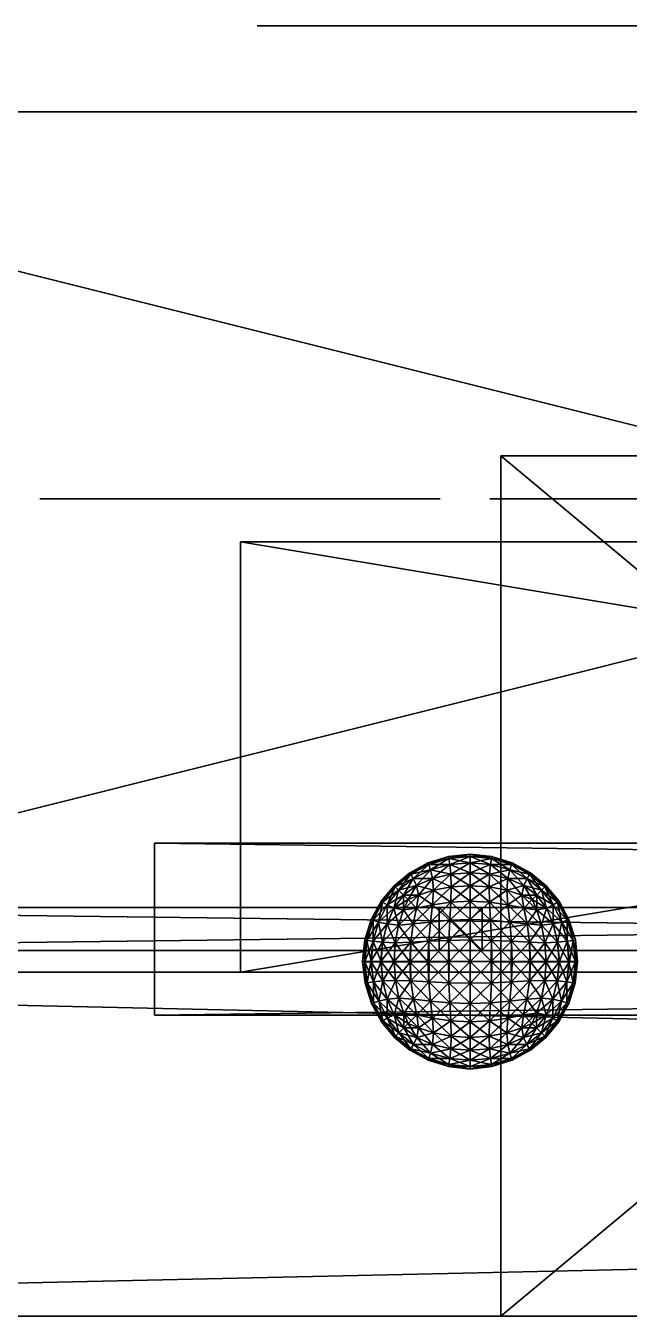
# Model space of a CAD drawing. Extents: x -1043 to 900, y -243 to 110.
# Drawn here: x -725 to -654.8, y -40 to 110 of the extents above; entities that cross this region are included whole.
import ezdxf

# ---------------------------------------------------------------- set-up
doc = ezdxf.new("R2010")
doc.units = 0
for name, color, linetype in [('Arduino', 254, 'CONTINUOUS'), ('Base', 254, 'CONTINUOUS'), ('Cable_Motor_Button3', 254, 'CONTINUOUS'), ('Cable_Motor_Fuente', 254, 'CONTINUOUS'), ('Carrito_2', 254, 'CONTINUOUS'), ('FuentePoder', 254, 'CONTINUOUS'), ('PanelCinta', 254, 'CONTINUOUS'), ('QH', 1, 'CONTINUOUS'), ('Text__TMP_', 7, 'CONTINUOUS'), ('Text__TMP__4', 7, 'CONTINUOUS')]:
    doc.layers.add(name, color=color, linetype=linetype)

msp = doc.modelspace()

# ---------------------------------------------------------------- meshes
at = {"layer": 'Arduino', "color": 254}
mesh = msp.add_polyface(dxfattribs=at)
corners = [(-700, 0, -150), (-400, 0, -150), (-700, 50, -150), (-400, 50, -150), (-700, 50, -350), (-400, 50, -350), (-700, 0, -350), (-400, 0, -350)]
mesh.append_faces([[corners[k] for k in face] for face in [(2, 3, 0), (3, 1, 0), (4, 5, 2), (5, 3, 2), (6, 7, 4), (7, 5, 4), (0, 1, 6), (1, 7, 6), (3, 5, 1), (5, 7, 1), (4, 2, 6), (2, 0, 6)]], dxfattribs={"color": 254})
at = {"layer": 'Base', "color": 254}
mesh = msp.add_polyface(dxfattribs=at)
corners = [(-900, -40.000001, 600), (900, -40.000001, 600), (-900, 0, 600), (900, 0, 600), (-900, 0, -600), (900, 0, -600), (-900, -40.000001, -600), (900, -40.000001, -600)]
mesh.append_faces([[corners[k] for k in face] for face in [(2, 3, 0), (3, 1, 0), (4, 5, 2), (5, 3, 2), (6, 7, 4), (7, 5, 4), (0, 1, 6), (1, 7, 6), (3, 5, 1), (5, 7, 1), (4, 2, 6), (2, 0, 6)]], dxfattribs={"color": 254})
at = {"layer": 'Cable_Motor_Button3', "color": 254}
mesh = msp.add_polyface(dxfattribs=at)
corners = [(-676.899996, 2.5, -187.599993), (-671.899996, 2.5, -187.599993), (-676.899996, 7.5, -187.599993), (-671.899996, 7.5, -187.599993), (-676.899996, 7.5, -487.599993), (-671.899996, 7.5, -487.599993), (-676.899996, 2.5, -487.599993), (-671.899996, 2.5, -487.599993)]
mesh.append_faces([[corners[k] for k in face] for face in [(2, 3, 0), (3, 1, 0), (4, 5, 2), (5, 3, 2), (6, 7, 4), (7, 5, 4), (0, 1, 6), (1, 7, 6), (3, 5, 1), (5, 7, 1), (4, 2, 6), (2, 0, 6)]], dxfattribs={"color": 254})
at = {"layer": 'Cable_Motor_Fuente', "color": 254}
mesh = msp.add_polyface(dxfattribs=at)
corners = [(-800, 2.5, -152.499995), (-400, 2.5, -152.499995), (-800, 7.5, -152.499995), (-400, 7.5, -152.499995), (-800, 7.5, -157.499995), (-400, 7.5, -157.499995), (-800, 2.5, -157.499995), (-400, 2.5, -157.499995)]
mesh.append_faces([[corners[k] for k in face] for face in [(2, 3, 0), (3, 1, 0), (4, 5, 2), (5, 3, 2), (6, 7, 4), (7, 5, 4), (0, 1, 6), (1, 7, 6), (3, 5, 1), (5, 7, 1), (4, 2, 6), (2, 0, 6)]], dxfattribs={"color": 254})
at = {"layer": 'Carrito_2', "color": 254}
mesh = msp.add_polyface(dxfattribs=at)
corners = [(-669.700015, -40, 80.000001), (-549.70001, -40, 80.000001), (-669.700015, 60, 80.000001), (-549.70001, 60, 80.000001), (-669.700015, 60, 19.999999), (-549.70001, 60, 19.999999), (-669.700015, -40, 19.999999), (-549.70001, -40, 19.999999)]
mesh.append_faces([[corners[k] for k in face] for face in [(2, 3, 0), (3, 1, 0), (4, 5, 2), (5, 3, 2), (6, 7, 4), (7, 5, 4), (0, 1, 6), (1, 7, 6), (3, 5, 1), (5, 7, 1), (4, 2, 6), (2, 0, 6)]], dxfattribs={"color": 254})
at = {"layer": 'FuentePoder', "color": 254}
mesh = msp.add_polyface(dxfattribs=at)
corners = [(-800, 0, 700), (-400, 0, 700), (-800, 100, 700), (-400, 100, 700), (-800, 100, 500), (-400, 100, 500), (-800, 0, 500), (-400, 0, 500)]
mesh.append_faces([[corners[k] for k in face] for face in [(2, 3, 0), (3, 1, 0), (4, 5, 2), (5, 3, 2), (6, 7, 4), (7, 5, 4), (0, 1, 6), (1, 7, 6), (3, 5, 1), (5, 7, 1), (4, 2, 6), (2, 0, 6)]], dxfattribs={"color": 254})
at = {"layer": 'PanelCinta', "color": 254}
mesh = msp.add_polyface(dxfattribs=at)
corners = [(-709.999999, -5, 379.999995), (790.000001, -5, 379.999995), (-709.999999, 15, 379.999995), (790.000001, 15, 379.999995), (-709.999999, 15, 79.999995), (790.000001, 15, 79.999995), (-709.999999, -5, 79.999995), (790.000001, -5, 79.999995)]
mesh.append_faces([[corners[k] for k in face] for face in [(2, 3, 0), (3, 1, 0), (4, 5, 2), (5, 3, 2), (6, 7, 4), (7, 5, 4), (0, 1, 6), (1, 7, 6), (3, 5, 1), (5, 7, 1), (4, 2, 6), (2, 0, 6)]], dxfattribs={"color": 254})
at = {"layer": 'QH', "color": 1}
mesh = msp.add_polyface(dxfattribs=at)
corners = [(-673.286961, 13.447193, -486.768166), (-673.286963, 13.725758, -484.239769), (-675.764151, 13.205738, -486.716957), (-675.657492, 12.496021, -489.055656), (-677.901129, 11.870289, -488.853935), (-678.10285, 12.496021, -486.610298), (-675.815374, 13.447193, -484.23977), (-673.28696, 12.703297, -489.14666), (-677.673376, 10.866687, -490.855858), (-675.549948, 11.377735, -491.151634), (-679.903051, 10.866687, -488.626182), (-679.517858, 10.072254, -490.470665), (-677.554785, 9.515003, -492.551597), (-679.309607, 8.952992, -491.988548), (-675.495825, 9.906422, -492.942955), (-673.286959, 11.547291, -491.268516), (-673.286959, 10.04546, -493.082054), (-678.193853, 12.703297, -484.239771), (-675.764151, 13.205738, -481.762581), (-678.10285, 12.496021, -481.86924), (-677.901129, 11.870289, -479.625603), (-680.198827, 11.377735, -481.976784), (-677.673376, 10.866687, -477.62368), (-677.554785, 9.515003, -475.927941), (-679.517858, 10.072254, -478.008873), (-679.903051, 10.866687, -479.853356), (-675.495825, 9.906422, -475.536583), (-675.549948, 11.377735, -477.327904), (-673.286964, 10.04546, -475.397484), (-675.657492, 12.496021, -479.423882), (-673.286964, 11.547291, -477.211022), (-673.286963, 12.703297, -479.332878), (-673.286963, 13.447193, -481.711372), (-673.286964, 8.231311, -473.89608), (-675.549948, 8.114552, -474.065575), (-677.673376, 7.819446, -474.577049), (-679.517858, 7.438343, -475.370995), (-677.673376, 7.819446, -493.902489), (-675.549932, 8.114552, -494.413963), (-673.286958, 8.231311, -494.583458)]
mesh.append_faces([[corners[k] for k in face] for face in [(0, 1, 2), (0, 2, 3), (3, 2, 4), (2, 5, 4), (2, 6, 5), (1, 6, 2), (7, 0, 3), (3, 4, 8), (7, 3, 9), (9, 3, 8), (4, 5, 10), (8, 4, 11), (9, 8, 12), (12, 8, 13), (14, 9, 12), (15, 9, 14), (15, 7, 9), (16, 15, 14), (6, 17, 5), (6, 18, 17), (18, 19, 17), (19, 20, 21), (22, 23, 24), (20, 22, 25), (26, 23, 22), (27, 26, 22), (27, 22, 20), (28, 26, 27), (29, 20, 19), (29, 27, 20), (18, 29, 19), (30, 28, 27), (30, 27, 29), (31, 29, 18), (31, 30, 29), (32, 31, 18), (32, 18, 6), (1, 32, 6), (33, 34, 28), (34, 26, 28), (34, 35, 26), (35, 23, 26), (35, 36, 23), (37, 12, 13), (37, 38, 12), (38, 14, 12), (38, 39, 14), (39, 16, 14)]], dxfattribs={"color": 1})
mesh = msp.add_polyface(dxfattribs=at)
corners = [(-673.286959, 11.547291, -491.268516), (-673.286959, 10.04546, -493.082054), (-671.023993, 11.377735, -491.151634), (-671.0781, 9.906422, -492.942955), (-673.28696, 12.703297, -489.14666), (-670.916433, 12.496021, -489.055656), (-668.900549, 10.866687, -490.855858), (-669.01914, 9.515003, -492.551597), (-673.286964, 10.04546, -475.397484), (-673.286964, 11.547291, -477.211022), (-671.0781, 9.906422, -475.536583), (-671.023977, 11.377735, -477.327904), (-673.286963, 12.703297, -479.332878), (-669.01914, 9.515003, -475.927941), (-668.900549, 10.866687, -477.62368), (-667.264318, 8.952992, -476.49099), (-670.916433, 12.496021, -479.423882), (-673.286963, 13.447193, -481.711372), (-670.809774, 13.205738, -481.762581), (-673.286963, 13.725758, -484.239769), (-668.672796, 11.870289, -479.625603), (-667.056067, 10.072254, -478.008873), (-668.471075, 12.496021, -481.86924), (-666.670874, 10.866687, -479.853356), (-670.758566, 13.447193, -484.239769), (-668.380072, 12.703297, -484.239769), (-667.056067, 10.072254, -490.470665), (-668.672796, 11.870289, -488.853935), (-666.670874, 10.866687, -488.626182), (-668.471075, 12.496021, -486.610298), (-666.375098, 11.377735, -486.502754), (-670.809774, 13.205738, -486.716957), (-673.286961, 13.447193, -486.768166), (-668.900549, 7.819446, -474.577049), (-671.023977, 8.114552, -474.065575), (-673.286964, 8.231311, -473.89608), (-673.286958, 8.231311, -494.583458), (-671.023993, 8.114552, -494.413963), (-668.900549, 7.819446, -493.902489), (-667.056067, 7.438343, -493.108543)]
mesh.append_faces([[corners[k] for k in face] for face in [(0, 1, 2), (1, 3, 2), (4, 0, 5), (0, 2, 5), (2, 3, 6), (3, 7, 6), (8, 9, 10), (9, 11, 10), (9, 12, 11), (10, 11, 13), (11, 14, 13), (13, 14, 15), (12, 16, 11), (12, 17, 16), (11, 16, 14), (17, 18, 16), (17, 19, 18), (16, 20, 14), (14, 20, 21), (16, 18, 20), (18, 22, 20), (20, 22, 23), (18, 24, 22), (19, 24, 18), (24, 25, 22), (6, 7, 26), (27, 6, 28), (2, 6, 27), (5, 2, 27), (29, 27, 30), (5, 27, 29), (31, 5, 29), (31, 29, 25), (4, 5, 31), (24, 31, 25), (32, 4, 31), (32, 31, 24), (19, 32, 24), (33, 13, 15), (33, 34, 13), (34, 10, 13), (34, 35, 10), (35, 8, 10), (36, 37, 1), (37, 3, 1), (37, 38, 3), (38, 7, 3), (38, 39, 7)]], dxfattribs={"color": 1})
mesh = msp.add_polyface(dxfattribs=at)
corners = [(-677.901129, 11.870289, -488.853935), (-679.903051, 10.866687, -488.626182), (-679.517858, 10.072254, -490.470665), (-677.673376, 10.866687, -490.855858), (-679.309607, 8.952992, -491.988548), (-680.507848, 8.423267, -491.460655), (-681.035741, 8.952992, -490.262413), (-681.598791, 9.515003, -488.507591), (-680.198827, 11.377735, -486.502754), (-678.10285, 12.496021, -486.610298), (-681.990148, 9.906422, -486.448631), (-678.193853, 12.703297, -484.239771), (-680.31571, 11.547291, -484.239771), (-682.129247, 10.04546, -484.239772), (-680.198827, 11.377735, -481.976784), (-681.990148, 9.906422, -482.030907), (-678.10285, 12.496021, -481.86924), (-679.903051, 10.866687, -479.853356), (-681.598791, 9.515003, -479.971947), (-677.901129, 11.870289, -479.625603), (-679.517858, 10.072254, -478.008873), (-681.035741, 8.952992, -478.217125), (-679.309607, 8.952992, -476.49099), (-680.507848, 8.423267, -477.018883), (-677.554785, 9.515003, -475.927941), (-677.673376, 10.866687, -477.62368), (-681.035741, 7.230091, -476.49099), (-682.155737, 7.438343, -478.008873), (-682.949682, 7.819446, -479.853356), (-683.461156, 8.114552, -481.976784), (-683.630651, 8.231311, -484.239772), (-683.461156, 8.114552, -486.502739), (-682.949682, 7.819446, -488.626182), (-682.155737, 7.438343, -490.470665), (-681.035741, 7.230091, -491.988548), (-679.517858, 7.438343, -475.370995), (-679.517858, 7.438343, -493.108543), (-677.673376, 7.819446, -493.902489)]
mesh.append_faces([[corners[k] for k in face] for face in [(0, 1, 2), (3, 2, 4), (4, 2, 5), (2, 6, 5), (2, 1, 6), (1, 7, 6), (1, 8, 7), (9, 8, 1), (8, 10, 7), (9, 11, 8), (8, 12, 10), (11, 12, 8), (12, 13, 10), (12, 14, 13), (14, 15, 13), (11, 16, 12), (16, 14, 12), (14, 17, 15), (17, 18, 15), (19, 17, 14), (17, 20, 18), (20, 21, 18), (20, 22, 21), (22, 23, 21), (24, 22, 20), (25, 20, 17), (26, 27, 23), (27, 21, 23), (27, 28, 21), (28, 18, 21), (28, 29, 18), (29, 15, 18), (29, 30, 15), (30, 13, 15), (30, 31, 13), (31, 10, 13), (31, 32, 10), (32, 7, 10), (32, 33, 7), (33, 6, 7), (33, 34, 6), (34, 5, 6), (35, 22, 24), (35, 26, 22), (26, 23, 22), (34, 36, 5), (36, 4, 5), (36, 37, 4)]], dxfattribs={"color": 1})
mesh = msp.add_polyface(dxfattribs=at)
corners = [(-668.900549, 10.866687, -477.62368), (-667.056067, 10.072254, -478.008873), (-667.264318, 8.952992, -476.49099), (-666.066077, 8.423267, -477.018883), (-665.538184, 8.952992, -478.217125), (-666.670874, 10.866687, -479.853356), (-668.672796, 11.870289, -479.625603), (-664.975134, 9.515003, -479.971947), (-666.375098, 11.377735, -481.976784), (-668.471075, 12.496021, -481.86924), (-664.583777, 9.906422, -482.030907), (-668.380072, 12.703297, -484.239769), (-666.258215, 11.547291, -484.239769), (-664.444678, 10.04546, -484.239769), (-667.264318, 8.952992, -491.988548), (-666.066077, 8.423267, -491.460655), (-665.538184, 8.952992, -490.262413), (-667.056067, 10.072254, -490.470665), (-669.01914, 9.515003, -492.551597), (-664.975134, 9.515003, -488.507591), (-666.670874, 10.866687, -488.626182), (-668.900549, 10.866687, -490.855858), (-664.583777, 9.906422, -486.448631), (-666.375098, 11.377735, -486.502754), (-668.672796, 11.870289, -488.853935), (-668.471075, 12.496021, -486.610298), (-665.538184, 7.230091, -476.49099), (-667.056067, 7.438343, -475.370995), (-668.900549, 7.819446, -474.577049), (-662.943274, 8.231311, -484.239769), (-663.112769, 8.114552, -481.976784), (-663.624243, 7.819446, -479.853356), (-664.418188, 7.438343, -478.008873), (-665.538184, 7.230091, -491.988548), (-664.418188, 7.438343, -490.470665), (-663.624243, 7.819446, -488.626182), (-663.112769, 8.114552, -486.502754), (-667.056067, 7.438343, -493.108543)]
mesh.append_faces([[corners[k] for k in face] for face in [(0, 1, 2), (2, 1, 3), (1, 4, 3), (1, 5, 4), (6, 5, 1), (5, 7, 4), (5, 8, 7), (9, 8, 5), (8, 10, 7), (9, 11, 8), (11, 12, 8), (8, 12, 10), (12, 13, 10), (14, 15, 16), (17, 14, 16), (18, 14, 17), (17, 16, 19), (20, 17, 19), (21, 17, 20), (20, 19, 22), (23, 20, 22), (24, 20, 23), (23, 22, 13), (12, 23, 13), (25, 23, 12), (11, 25, 12), (26, 27, 3), (27, 2, 3), (27, 28, 2), (29, 30, 13), (30, 10, 13), (30, 31, 10), (31, 7, 10), (31, 32, 7), (32, 4, 7), (32, 26, 4), (26, 3, 4), (33, 34, 15), (34, 16, 15), (34, 35, 16), (35, 19, 16), (35, 36, 19), (36, 22, 19), (36, 29, 22), (29, 13, 22), (37, 14, 18), (37, 33, 14), (33, 15, 14)]], dxfattribs={"color": 1})
mesh = msp.add_polyface(dxfattribs=at)
corners = [(-682.125769, 1.225758, -475.400963), (-683.680334, 1.225758, -477.295128), (-681.990148, 3.413425, -475.536583), (-683.461156, 3.467686, -477.327904), (-681.598791, 5.473072, -475.927941), (-684.835424, 1.225758, -479.45623), (-682.949682, 5.59206, -477.62368), (-681.035741, 7.230091, -476.49099), (-684.57578, 3.575321, -479.423882), (-685.546728, 1.225758, -481.80114), (-685.285863, 3.681705, -481.762581), (-685.786963, 1.225757, -484.239773), (-685.528418, 1.203666, -486.768166), (-685.528418, 3.733173, -484.239773), (-683.94956, 5.819324, -479.625603), (-683.630651, 1.203666, -491.268516), (-682.129247, 1.203666, -493.082054), (-683.461156, 3.467686, -491.151634), (-681.990148, 3.413425, -492.942955), (-684.783056, 1.203666, -489.14666), (-684.57578, 3.575321, -489.055656), (-685.285863, 3.681705, -486.716957), (-684.57578, 6.021808, -481.86924), (-682.155737, 7.438343, -478.008873), (-682.949682, 7.819446, -479.853356), (-683.461156, 8.114552, -481.976784), (-684.783056, 6.112232, -484.239773), (-683.630651, 8.231311, -484.239772), (-684.57578, 6.021808, -486.610298), (-683.461156, 8.114552, -486.502739), (-683.94956, 5.819324, -488.853935), (-682.949682, 7.819446, -488.626182), (-682.949682, 5.59206, -490.855858), (-681.598791, 5.473072, -492.551597), (-682.155737, 7.438343, -490.470665), (-681.035741, 7.230091, -491.988548)]
mesh.append_faces([[corners[k] for k in face] for face in [(0, 1, 2), (1, 3, 2), (2, 3, 4), (1, 5, 3), (3, 6, 4), (4, 6, 7), (5, 8, 3), (3, 8, 6), (5, 9, 8), (9, 10, 8), (9, 11, 10), (11, 12, 13), (11, 13, 10), (8, 10, 14), (8, 14, 6), (15, 16, 17), (16, 18, 17), (19, 15, 20), (15, 17, 20), (12, 19, 21), (12, 21, 13), (19, 20, 21), (10, 13, 22), (10, 22, 14), (6, 14, 23), (6, 23, 7), (14, 24, 23), (14, 22, 24), (22, 25, 24), (13, 26, 22), (22, 26, 25), (13, 21, 26), (26, 27, 25), (21, 28, 26), (26, 28, 27), (21, 20, 28), (28, 29, 27), (20, 30, 28), (28, 30, 29), (20, 17, 30), (30, 31, 29), (17, 32, 30), (30, 32, 31), (17, 18, 32), (18, 33, 32), (32, 34, 31), (32, 33, 34), (33, 35, 34)]], dxfattribs={"color": 1})
mesh = msp.add_polyface(dxfattribs=at)
corners = [(-673.286965, 1.225757, -471.739769), (-675.725592, 1.225758, -471.980003), (-673.286964, 3.733189, -471.998314), (-680.231603, 1.225758, -473.846398), (-682.125769, 1.225758, -475.400963), (-680.198827, 3.467686, -474.065575), (-681.990148, 3.413425, -475.536583), (-678.070501, 1.225758, -472.691307), (-678.10285, 3.575321, -472.950951), (-675.764151, 3.681705, -472.240868), (-673.286964, 6.112232, -472.743676), (-675.657492, 6.021808, -472.950951), (-673.286964, 8.231311, -473.89608), (-675.549948, 8.114552, -474.065575), (-677.901129, 5.819324, -473.577172), (-677.673376, 7.819446, -474.577049), (-679.903051, 5.592091, -474.577049), (-681.598791, 5.473072, -475.927941), (-679.517858, 7.438343, -475.370995), (-681.035741, 7.230091, -476.49099), (-682.129247, 1.203666, -493.082054), (-680.31571, 1.203667, -494.583458), (-681.990148, 3.413425, -492.942955), (-680.198827, 3.467686, -494.413963), (-681.598791, 5.473072, -492.551597), (-678.193853, 1.203667, -495.735862), (-679.903051, 5.592091, -493.902489), (-681.035741, 7.230091, -491.988548), (-678.10285, 3.575321, -495.528587), (-675.815359, 1.203667, -496.481224), (-675.764151, 3.681705, -496.23867), (-673.286957, 1.225758, -496.739769), (-673.286957, 3.733189, -496.481224), (-677.901129, 5.819324, -494.902366), (-675.657492, 6.021808, -495.528587), (-679.517858, 7.438343, -493.108543), (-677.673376, 7.819446, -493.902489), (-675.549932, 8.114552, -494.413963), (-673.286957, 6.112232, -495.735862), (-673.286958, 8.231311, -494.583458)]
mesh.append_faces([[corners[k] for k in face] for face in [(0, 1, 2), (3, 4, 5), (4, 6, 5), (7, 3, 8), (3, 5, 8), (1, 7, 9), (1, 9, 2), (7, 8, 9), (2, 9, 10), (9, 11, 10), (10, 11, 12), (9, 8, 11), (11, 13, 12), (8, 14, 11), (11, 14, 13), (8, 5, 14), (14, 15, 13), (5, 16, 14), (14, 16, 15), (5, 6, 16), (6, 17, 16), (16, 18, 15), (16, 17, 18), (17, 19, 18), (20, 21, 22), (21, 23, 22), (22, 23, 24), (21, 25, 23), (23, 26, 24), (24, 26, 27), (25, 28, 23), (23, 28, 26), (25, 29, 28), (29, 30, 28), (29, 31, 30), (31, 32, 30), (28, 30, 33), (28, 33, 26), (30, 32, 34), (30, 34, 33), (26, 33, 35), (26, 35, 27), (33, 36, 35), (33, 34, 36), (34, 37, 36), (32, 38, 34), (34, 38, 37), (38, 39, 37)]], dxfattribs={"color": 1})
mesh = msp.add_polyface(dxfattribs=at)
corners = [(-664.448156, 1.225758, -475.400963), (-666.342322, 1.225758, -473.846398), (-664.583777, 3.413425, -475.536583), (-666.375098, 3.467686, -474.065575), (-664.975134, 5.473072, -475.927941), (-668.503424, 1.225758, -472.691307), (-666.670874, 5.592091, -474.577049), (-665.538184, 7.230091, -476.49099), (-668.471075, 3.575321, -472.950951), (-670.848333, 1.225758, -471.980003), (-670.809774, 3.681705, -472.240868), (-673.286965, 1.225757, -471.739769), (-673.286964, 3.733189, -471.998314), (-668.672796, 5.819324, -473.577172), (-670.916433, 6.021808, -472.950951), (-667.056067, 7.438343, -475.370995), (-668.900549, 7.819446, -474.577049), (-671.023977, 8.114552, -474.065575), (-673.286964, 6.112232, -472.743676), (-673.286964, 8.231311, -473.89608), (-673.286957, 1.225758, -496.739769), (-670.758566, 1.203667, -496.481224), (-673.286957, 3.733189, -496.481224), (-666.258215, 1.203667, -494.583458), (-664.444678, 1.203667, -493.082054), (-666.375098, 3.467686, -494.413963), (-664.583777, 3.413425, -492.942955), (-668.380072, 1.203667, -495.735862), (-668.471075, 3.575321, -495.528587), (-670.809774, 3.681705, -496.23867), (-673.286957, 6.112232, -495.735862), (-670.916433, 6.021808, -495.528587), (-673.286958, 8.231311, -494.583458), (-671.023993, 8.114552, -494.413963), (-668.672796, 5.819324, -494.902366), (-668.900549, 7.819446, -493.902489), (-666.670874, 5.592091, -493.902489), (-664.975134, 5.473072, -492.551597), (-667.056067, 7.438343, -493.108543), (-665.538184, 7.230091, -491.988548)]
mesh.append_faces([[corners[k] for k in face] for face in [(0, 1, 2), (1, 3, 2), (2, 3, 4), (1, 5, 3), (3, 6, 4), (4, 6, 7), (5, 8, 3), (3, 8, 6), (5, 9, 8), (9, 10, 8), (9, 11, 10), (11, 12, 10), (8, 10, 13), (8, 13, 6), (10, 12, 14), (10, 14, 13), (6, 13, 15), (6, 15, 7), (13, 16, 15), (13, 14, 16), (14, 17, 16), (12, 18, 14), (14, 18, 17), (18, 19, 17), (20, 21, 22), (23, 24, 25), (24, 26, 25), (27, 23, 28), (23, 25, 28), (21, 27, 29), (21, 29, 22), (27, 28, 29), (22, 29, 30), (29, 31, 30), (30, 31, 32), (29, 28, 31), (31, 33, 32), (28, 34, 31), (31, 34, 33), (28, 25, 34), (34, 35, 33), (25, 36, 34), (34, 36, 35), (25, 26, 36), (26, 37, 36), (36, 38, 35), (36, 37, 38), (37, 39, 38)]], dxfattribs={"color": 1})
mesh = msp.add_polyface(dxfattribs=at)
corners = [(-660.786963, 1.225758, -484.239769), (-661.027197, 1.225758, -481.80114), (-661.045507, 3.733189, -484.239769), (-661.288062, 3.681705, -481.762581), (-661.790869, 6.112232, -484.239769), (-661.738501, 1.225758, -479.45623), (-661.998145, 6.021808, -481.86924), (-662.943274, 8.231311, -484.239769), (-661.998145, 3.575321, -479.423882), (-662.893591, 1.225758, -477.295128), (-664.448156, 1.225758, -475.400963), (-663.112769, 3.467686, -477.327904), (-664.583777, 3.413425, -475.536583), (-663.112769, 8.114552, -481.976784), (-662.624365, 5.819324, -479.625603), (-663.624243, 5.592091, -477.62368), (-664.975134, 5.473072, -475.927941), (-663.624243, 7.819446, -479.853356), (-664.418188, 7.438343, -478.008873), (-665.538184, 7.230091, -476.49099), (-664.444678, 1.203667, -493.082054), (-662.943274, 1.203667, -491.268516), (-664.583777, 3.413425, -492.942955), (-663.112769, 3.467686, -491.151634), (-664.975134, 5.473072, -492.551597), (-661.790869, 1.203667, -489.14666), (-663.624243, 5.592091, -490.855858), (-665.538184, 7.230091, -491.988548), (-661.998145, 3.575321, -489.055656), (-661.045507, 1.203667, -486.768166), (-661.288062, 3.681705, -486.716957), (-664.418188, 7.438343, -490.470665), (-662.624365, 5.819324, -488.853935), (-661.998145, 6.021808, -486.610298), (-663.624243, 7.819446, -488.626182), (-663.112769, 8.114552, -486.502754)]
mesh.append_faces([[corners[k] for k in face] for face in [(0, 1, 2), (1, 3, 2), (2, 3, 4), (1, 5, 3), (3, 6, 4), (4, 6, 7), (5, 8, 3), (5, 9, 8), (3, 8, 6), (9, 10, 11), (9, 11, 8), (10, 12, 11), (6, 13, 7), (8, 14, 6), (8, 11, 14), (6, 14, 13), (11, 12, 15), (11, 15, 14), (12, 16, 15), (14, 17, 13), (14, 15, 17), (15, 16, 18), (15, 18, 17), (16, 19, 18), (20, 21, 22), (21, 23, 22), (22, 23, 24), (21, 25, 23), (23, 26, 24), (24, 26, 27), (25, 28, 23), (25, 29, 28), (23, 28, 26), (29, 0, 30), (29, 30, 28), (0, 2, 30), (26, 31, 27), (28, 32, 26), (28, 30, 32), (26, 32, 31), (30, 2, 33), (30, 33, 32), (2, 4, 33), (32, 34, 31), (32, 33, 34), (33, 4, 35), (33, 35, 34), (4, 7, 35)]], dxfattribs={"color": 1})
mesh = msp.add_polyface(dxfattribs=at)
corners = [(-682.917883, -3.146221, -477.647056), (-681.570654, -3.027782, -475.956078), (-682.126623, -4.986828, -478.027184), (-681.961218, -0.97575, -475.565514), (-683.426489, -1.029552, -477.352379), (-682.125769, 1.225758, -475.400963), (-683.91892, -3.372814, -479.641197), (-682.917883, -5.366955, -479.867821), (-683.680334, 1.225758, -477.295128), (-684.543554, -1.136928, -479.439781), (-684.543554, -3.57423, -481.877083), (-683.426489, -5.661632, -481.984459), (-684.835424, 1.225758, -479.45623), (-685.251196, -1.243053, -481.770958), (-684.75083, -3.664379, -484.239771), (-685.492773, -1.294124, -484.23977), (-684.543554, -3.57423, -486.602455), (-685.546728, 1.225758, -481.80114), (-683.91892, -3.372814, -488.838341), (-682.917883, -5.366955, -488.611717), (-682.917883, -3.146221, -490.832482), (-682.126623, -4.986828, -490.452354), (-681.570654, -3.027782, -492.52346), (-681.009497, -4.779064, -491.962303), (-685.251196, -1.243053, -486.70858), (-685.786963, 1.225757, -484.239773), (-683.426489, -1.029552, -491.127159), (-681.961218, -0.97575, -492.914024), (-684.543554, -1.136928, -489.039757), (-685.528418, 1.203666, -486.768166), (-683.630651, 1.203666, -491.268516), (-682.129247, 1.203666, -493.082054), (-684.783056, 1.203666, -489.14666), (-679.879675, -3.146221, -474.608849), (-681.009497, -4.779064, -476.517235), (-680.174352, -1.029552, -474.100243), (-680.231603, 1.225758, -473.846398), (-679.879675, -3.146221, -493.870689), (-679.499548, -4.986828, -493.079429), (-680.174352, -1.029552, -494.379295), (-680.31571, 1.203667, -494.583458)]
mesh.append_faces([[corners[k] for k in face] for face in [(0, 1, 2), (3, 1, 0), (4, 3, 0), (5, 3, 4), (6, 0, 7), (4, 0, 6), (8, 5, 4), (9, 4, 6), (8, 4, 9), (10, 6, 11), (9, 6, 10), (12, 8, 9), (13, 9, 10), (13, 10, 14), (12, 9, 13), (15, 13, 14), (15, 14, 16), (17, 12, 13), (17, 13, 15), (18, 16, 19), (20, 18, 21), (22, 20, 23), (24, 15, 16), (24, 16, 18), (25, 17, 15), (25, 15, 24), (26, 20, 22), (27, 26, 22), (28, 18, 20), (28, 24, 18), (26, 28, 20), (29, 25, 24), (29, 24, 28), (30, 26, 27), (31, 30, 27), (32, 28, 26), (32, 29, 28), (30, 32, 26), (1, 33, 34), (35, 33, 1), (3, 35, 1), (36, 35, 3), (5, 36, 3), (37, 22, 38), (27, 22, 37), (39, 27, 37), (31, 27, 39), (40, 31, 39)]], dxfattribs={"color": 1})
mesh = msp.add_polyface(dxfattribs=at)
corners = [(-673.286964, -5.77821, -473.930687), (-673.286964, -7.587109, -475.426903), (-675.48847, -7.448497, -475.565514), (-675.542257, -5.661632, -474.100243), (-677.540502, -7.057934, -475.956078), (-673.286964, -3.664379, -472.775902), (-677.658941, -5.366955, -474.608849), (-679.291784, -6.496777, -476.517235), (-675.649649, -3.57423, -472.983178), (-673.286965, -1.294124, -472.033959), (-679.499548, -4.986828, -475.400109), (-677.885534, -3.372814, -473.607811), (-679.879675, -3.146221, -474.608849), (-675.755773, -1.243053, -472.275536), (-673.286965, 1.225757, -471.739769), (-678.08695, -1.136928, -472.983178), (-680.174352, -1.029552, -474.100243), (-675.725592, 1.225758, -471.980003), (-678.070501, 1.225758, -472.691307), (-680.231603, 1.225758, -473.846398), (-679.499548, -4.986828, -493.079429), (-679.291784, -6.496777, -491.962303), (-677.540502, -7.057934, -492.52346), (-677.658911, -5.366955, -493.870689), (-675.48847, -7.448497, -492.914024), (-679.879675, -3.146221, -493.870689), (-675.542272, -5.661632, -494.379295), (-673.286961, -7.587109, -493.052635), (-677.885534, -3.372814, -494.871727), (-680.174352, -1.029552, -494.379295), (-673.286963, -5.77821, -494.548851), (-678.08695, -1.136928, -495.49636), (-680.31571, 1.203667, -494.583458), (-675.649649, -3.57423, -495.49636), (-673.286962, -3.664379, -495.703636), (-678.193853, 1.203667, -495.735862), (-675.755773, -1.243053, -496.204002), (-673.286963, -1.294124, -496.445579), (-675.815359, 1.203667, -496.481224), (-673.286957, 1.225758, -496.739769)]
mesh.append_faces([[corners[k] for k in face] for face in [(0, 1, 2), (3, 0, 2), (3, 2, 4), (5, 0, 3), (6, 3, 4), (6, 4, 7), (8, 5, 3), (8, 3, 6), (9, 5, 8), (10, 6, 7), (11, 8, 6), (11, 6, 10), (12, 11, 10), (13, 9, 8), (13, 8, 11), (14, 9, 13), (15, 11, 12), (15, 13, 11), (16, 15, 12), (17, 14, 13), (17, 13, 15), (18, 15, 16), (18, 17, 15), (19, 18, 16), (20, 21, 22), (23, 20, 22), (23, 22, 24), (25, 20, 23), (26, 23, 24), (26, 24, 27), (28, 25, 23), (28, 23, 26), (29, 25, 28), (30, 26, 27), (31, 29, 28), (32, 29, 31), (33, 28, 26), (33, 26, 30), (31, 28, 33), (34, 33, 30), (35, 32, 31), (36, 31, 33), (36, 33, 34), (35, 31, 36), (37, 36, 34), (38, 35, 36), (38, 36, 37), (39, 38, 37)]], dxfattribs={"color": 1})
mesh = msp.add_polyface(dxfattribs=at)
corners = [(-667.074377, -4.986828, -475.400109), (-667.282141, -6.496777, -476.517235), (-669.033423, -7.057934, -475.956078), (-668.915014, -5.366955, -474.608849), (-671.085455, -7.448497, -475.565514), (-666.69425, -3.146191, -474.608849), (-671.031668, -5.661632, -474.100243), (-673.286964, -7.587109, -475.426903), (-668.688391, -3.372814, -473.607811), (-666.399573, -1.029552, -474.100243), (-673.286964, -5.77821, -473.930687), (-668.486975, -1.136928, -472.983178), (-666.342322, 1.225758, -473.846398), (-670.924276, -3.57423, -472.983178), (-673.286964, -3.664379, -472.775902), (-668.503424, 1.225758, -472.691307), (-670.818152, -1.243053, -472.275536), (-673.286965, -1.294124, -472.033959), (-670.848333, 1.225758, -471.980003), (-673.286965, 1.225757, -471.739769), (-673.286963, -5.77821, -494.548851), (-673.286961, -7.587109, -493.052635), (-671.085455, -7.448497, -492.914024), (-671.031653, -5.661632, -494.379295), (-669.033423, -7.057934, -492.52346), (-673.286962, -3.664379, -495.703636), (-668.914984, -5.366955, -493.870689), (-667.282141, -6.496777, -491.962303), (-670.924276, -3.57423, -495.49636), (-673.286963, -1.294124, -496.445579), (-667.074377, -4.986828, -493.079429), (-668.688391, -3.372814, -494.871727), (-666.69425, -3.146191, -493.870689), (-670.818152, -1.243053, -496.204002), (-673.286957, 1.225758, -496.739769), (-668.486975, -1.136928, -495.49636), (-666.399573, -1.029552, -494.379295), (-670.758566, 1.203667, -496.481224), (-668.380072, 1.203667, -495.735862), (-666.258215, 1.203667, -494.583458)]
mesh.append_faces([[corners[k] for k in face] for face in [(0, 1, 2), (3, 0, 2), (3, 2, 4), (5, 0, 3), (6, 3, 4), (6, 4, 7), (8, 5, 3), (8, 3, 6), (9, 5, 8), (10, 6, 7), (11, 9, 8), (12, 9, 11), (13, 8, 6), (13, 6, 10), (11, 8, 13), (14, 13, 10), (15, 12, 11), (16, 11, 13), (16, 13, 14), (15, 11, 16), (17, 16, 14), (18, 15, 16), (18, 16, 17), (19, 18, 17), (20, 21, 22), (23, 20, 22), (23, 22, 24), (25, 20, 23), (26, 23, 24), (26, 24, 27), (28, 25, 23), (28, 23, 26), (29, 25, 28), (30, 26, 27), (31, 28, 26), (31, 26, 30), (32, 31, 30), (33, 29, 28), (33, 28, 31), (34, 29, 33), (35, 31, 32), (35, 33, 31), (36, 35, 32), (37, 34, 33), (37, 33, 35), (38, 35, 36), (38, 37, 35), (39, 38, 36)]], dxfattribs={"color": 1})
mesh = msp.add_polyface(dxfattribs=at)
corners = [(-666.69425, -3.146191, -474.608849), (-665.003271, -3.027782, -475.956078), (-667.074377, -4.986828, -475.400109), (-664.612707, -0.97575, -475.565514), (-666.399573, -1.029552, -474.100243), (-664.448156, 1.225758, -475.400963), (-666.342322, 1.225758, -473.846398), (-661.081152, -1.294109, -484.239768), (-661.823095, -3.664379, -484.239768), (-662.030371, -3.57423, -481.877083), (-662.655005, -3.372814, -479.641197), (-663.656043, -5.366955, -479.86779), (-661.322729, -1.243053, -481.770958), (-660.786963, 1.225758, -484.239769), (-663.656043, -3.146191, -477.647056), (-664.447302, -4.986828, -478.027184), (-665.564428, -4.779064, -476.517235), (-662.030371, -1.136928, -479.439781), (-661.027197, 1.225758, -481.80114), (-663.147436, -1.029552, -477.352379), (-661.738501, 1.225758, -479.45623), (-662.893591, 1.225758, -477.295128), (-663.656043, -3.146191, -490.832482), (-665.003271, -3.027782, -492.52346), (-664.447302, -4.986828, -490.452354), (-664.612707, -0.97575, -492.914024), (-663.147436, -1.029552, -491.127159), (-664.444678, 1.203667, -493.082054), (-662.655005, -3.372814, -488.838341), (-663.656043, -5.366955, -488.611717), (-662.030371, -3.57423, -486.602455), (-663.147436, -5.661632, -486.495079), (-662.943274, 1.203667, -491.268516), (-662.030371, -1.136928, -489.039757), (-661.322729, -1.243053, -486.70858), (-661.790869, 1.203667, -489.14666), (-661.045507, 1.203667, -486.768166), (-666.69425, -3.146191, -493.870689), (-665.564428, -4.779064, -491.962303), (-666.399573, -1.029552, -494.379295), (-666.258215, 1.203667, -494.583458)]
mesh.append_faces([[corners[k] for k in face] for face in [(0, 1, 2), (3, 1, 0), (4, 3, 0), (5, 3, 4), (6, 5, 4), (7, 8, 9), (10, 9, 11), (12, 7, 9), (12, 9, 10), (13, 7, 12), (14, 10, 15), (1, 14, 16), (17, 12, 10), (17, 10, 14), (18, 13, 12), (18, 12, 17), (19, 14, 1), (19, 17, 14), (3, 19, 1), (20, 18, 17), (20, 17, 19), (21, 19, 3), (21, 20, 19), (5, 21, 3), (22, 23, 24), (25, 23, 22), (26, 25, 22), (27, 25, 26), (28, 22, 29), (26, 22, 28), (30, 28, 31), (32, 27, 26), (33, 26, 28), (33, 28, 30), (32, 26, 33), (34, 30, 8), (34, 33, 30), (7, 34, 8), (35, 32, 33), (35, 33, 34), (36, 34, 7), (36, 35, 34), (13, 36, 7), (23, 37, 38), (39, 37, 23), (25, 39, 23), (40, 39, 25), (27, 40, 25)]], dxfattribs={"color": 1})
mesh = msp.add_polyface(dxfattribs=at)
corners = [(-680.174352, -8.913769, -486.495079), (-679.879675, -8.405162, -488.611717), (-681.570654, -7.057934, -488.493309), (-681.009497, -6.496777, -490.24459), (-679.499548, -7.613903, -490.452354), (-680.482641, -5.969921, -491.435447), (-679.291784, -6.496777, -491.962303), (-681.961218, -7.448497, -486.441276), (-680.29093, -9.083324, -484.239768), (-682.099829, -7.587109, -484.239768), (-680.174352, -8.913769, -481.984459), (-681.961218, -7.448497, -482.038262), (-679.879675, -8.405162, -479.867821), (-681.570654, -7.057934, -479.986229), (-679.499548, -7.613903, -478.027184), (-681.009497, -6.496777, -478.234947), (-679.291784, -6.496777, -476.517235), (-680.482641, -5.969921, -477.044091), (-681.009497, -4.779064, -476.517235), (-682.126623, -4.986828, -478.027184), (-681.570654, -3.027782, -475.956078), (-682.917883, -5.366955, -479.867821), (-682.917883, -3.146221, -477.647056), (-683.426489, -5.661632, -481.984459), (-683.91892, -3.372814, -479.641197), (-683.596044, -5.77821, -484.23977), (-684.543554, -3.57423, -481.877083), (-683.426489, -5.661632, -486.495079), (-684.75083, -3.664379, -484.239771), (-682.917883, -5.366955, -488.611717), (-684.543554, -3.57423, -486.602455), (-682.126623, -4.986828, -490.452354), (-681.009497, -4.779064, -491.962303), (-683.91892, -3.372814, -488.838341), (-682.917883, -3.146221, -490.832482), (-679.499548, -4.986828, -475.400109), (-679.879675, -3.146221, -474.608849), (-679.499548, -4.986828, -493.079429), (-681.570654, -3.027782, -492.52346)]
mesh.append_faces([[corners[k] for k in face] for face in [(0, 1, 2), (2, 1, 3), (1, 4, 3), (3, 4, 5), (4, 6, 5), (7, 0, 2), (8, 0, 7), (9, 8, 7), (8, 9, 10), (9, 11, 10), (10, 11, 12), (11, 13, 12), (12, 13, 14), (13, 15, 14), (14, 15, 16), (15, 17, 16), (18, 17, 15), (19, 18, 15), (19, 15, 13), (20, 18, 19), (21, 19, 13), (21, 13, 11), (22, 19, 21), (23, 21, 11), (23, 11, 9), (24, 21, 23), (25, 23, 9), (25, 9, 7), (26, 23, 25), (27, 25, 7), (27, 7, 2), (28, 26, 25), (28, 25, 27), (29, 27, 2), (29, 2, 3), (30, 28, 27), (30, 27, 29), (31, 29, 3), (31, 3, 5), (32, 31, 5), (33, 29, 31), (34, 31, 32), (35, 16, 17), (18, 35, 17), (36, 35, 18), (32, 5, 6), (37, 32, 6), (38, 32, 37)]], dxfattribs={"color": 1})
mesh = msp.add_polyface(dxfattribs=at)
corners = [(-666.282995, -9.083324, -484.239769), (-664.474096, -7.587109, -484.239769), (-666.399573, -8.913769, -486.495079), (-664.612707, -7.448497, -486.441276), (-666.69425, -8.405162, -488.611717), (-665.003271, -7.057934, -488.493309), (-667.074377, -7.613903, -490.452354), (-665.564428, -6.496777, -490.24459), (-667.282141, -6.496777, -491.962303), (-666.091284, -5.969921, -491.435447), (-667.074377, -7.613903, -478.027184), (-667.282141, -6.496777, -476.517235), (-666.091284, -5.969921, -477.044091), (-665.564428, -6.496777, -478.234947), (-666.69425, -8.405162, -479.867821), (-665.003271, -7.057934, -479.986229), (-666.399573, -8.913769, -481.984459), (-664.612707, -7.448497, -482.038262), (-665.564428, -4.779064, -476.517235), (-667.074377, -4.986828, -475.400109), (-665.003271, -3.027782, -475.956078), (-662.977881, -5.77821, -484.239768), (-663.147436, -5.661632, -481.984459), (-661.823095, -3.664379, -484.239768), (-663.656043, -5.366955, -479.86779), (-662.030371, -3.57423, -481.877083), (-664.447302, -4.986828, -478.027184), (-662.655005, -3.372814, -479.641197), (-663.656043, -3.146191, -477.647056), (-665.564428, -4.779064, -491.962303), (-664.447302, -4.986828, -490.452354), (-665.003271, -3.027782, -492.52346), (-663.656043, -5.366955, -488.611717), (-663.656043, -3.146191, -490.832482), (-663.147436, -5.661632, -486.495079), (-662.655005, -3.372814, -488.838341), (-662.030371, -3.57423, -486.602455), (-667.074377, -4.986828, -493.079429), (-666.69425, -3.146191, -493.870689)]
mesh.append_faces([[corners[k] for k in face] for face in [(0, 1, 2), (1, 3, 2), (2, 3, 4), (3, 5, 4), (4, 5, 6), (5, 7, 6), (6, 7, 8), (7, 9, 8), (10, 11, 12), (13, 10, 12), (14, 10, 13), (15, 14, 13), (16, 14, 15), (17, 16, 15), (0, 16, 17), (1, 0, 17), (18, 12, 11), (19, 18, 11), (20, 18, 19), (21, 1, 17), (22, 21, 17), (22, 17, 15), (23, 21, 22), (24, 22, 15), (24, 15, 13), (25, 23, 22), (25, 22, 24), (26, 24, 13), (26, 13, 12), (18, 26, 12), (27, 24, 26), (28, 26, 18), (29, 9, 7), (30, 29, 7), (30, 7, 5), (31, 29, 30), (32, 30, 5), (32, 5, 3), (33, 30, 32), (34, 32, 3), (34, 3, 1), (21, 34, 1), (35, 32, 34), (36, 34, 21), (23, 36, 21), (37, 8, 9), (29, 37, 9), (38, 37, 29)]], dxfattribs={"color": 1})
mesh = msp.add_polyface(dxfattribs=at)
corners = [(-675.806829, -10.980053, -484.239769), (-675.755773, -10.738476, -486.70858), (-678.08695, -10.030834, -486.602455), (-677.885534, -9.4062, -488.838341), (-679.879675, -8.405162, -488.611717), (-680.174352, -8.913769, -486.495079), (-678.177099, -10.23811, -484.239768), (-673.286963, -11.274242, -484.239769), (-675.755773, -10.738476, -481.770958), (-675.649649, -10.030834, -489.039757), (-673.286962, -10.980053, -486.759636), (-679.499548, -7.613903, -490.452354), (-677.658911, -8.405162, -490.832482), (-679.291784, -6.496777, -491.962303), (-677.540502, -7.057934, -492.52346), (-680.29093, -9.083324, -484.239768), (-675.542272, -8.913769, -491.127159), (-675.48847, -7.448497, -492.914024), (-678.08695, -10.030834, -481.877083), (-680.174352, -8.913769, -481.984459), (-673.286962, -10.23811, -489.129906), (-673.286962, -9.083324, -491.243736), (-673.286961, -7.587109, -493.052635), (-677.885534, -9.4062, -479.641197), (-679.879675, -8.405162, -479.867821), (-673.286962, -10.980053, -481.719902), (-673.286962, -10.23811, -479.349632), (-675.649649, -10.030834, -479.439781), (-673.286964, -9.083324, -477.235802), (-675.542272, -8.913769, -477.352379), (-677.658911, -8.405162, -477.647056), (-679.499548, -7.613903, -478.027184), (-673.286964, -7.587109, -475.426903), (-675.48847, -7.448497, -475.565514), (-677.540502, -7.057934, -475.956078), (-679.291784, -6.496777, -476.517235)]
mesh.append_faces([[corners[k] for k in face] for face in [(0, 1, 2), (2, 1, 3), (2, 3, 4), (5, 2, 4), (6, 2, 5), (6, 0, 2), (0, 7, 1), (0, 6, 8), (1, 9, 3), (1, 10, 9), (7, 10, 1), (4, 3, 11), (3, 9, 12), (3, 12, 11), (11, 12, 13), (12, 14, 13), (15, 6, 5), (12, 16, 14), (9, 16, 12), (16, 17, 14), (6, 15, 18), (15, 19, 18), (6, 18, 8), (9, 20, 16), (10, 20, 9), (16, 21, 17), (20, 21, 16), (21, 22, 17), (18, 19, 23), (19, 24, 23), (7, 0, 25), (25, 8, 26), (0, 8, 25), (8, 27, 26), (8, 18, 27), (18, 23, 27), (26, 27, 28), (27, 23, 29), (27, 29, 28), (23, 30, 29), (23, 24, 30), (24, 31, 30), (28, 29, 32), (29, 33, 32), (29, 30, 33), (30, 34, 33), (30, 31, 34), (31, 35, 34)]], dxfattribs={"color": 1})
mesh = msp.add_polyface(dxfattribs=at)
corners = [(-673.286962, -9.083324, -491.243736), (-671.031653, -8.913769, -491.127159), (-673.286961, -7.587109, -493.052635), (-671.085455, -7.448497, -492.914024), (-673.286962, -10.23811, -489.129906), (-670.924276, -10.030834, -489.039757), (-673.286962, -10.980053, -486.759636), (-670.818152, -10.738476, -486.70858), (-668.915014, -8.405162, -490.832482), (-669.033423, -7.057934, -492.52346), (-670.76708, -10.980053, -484.239769), (-673.286963, -11.274242, -484.239769), (-668.396826, -10.23811, -484.239769), (-668.486975, -10.030834, -486.602455), (-666.282995, -9.083324, -484.239769), (-668.688391, -9.4062, -488.838341), (-666.399573, -8.913769, -486.495079), (-666.69425, -8.405162, -488.611717), (-667.074377, -7.613903, -490.452354), (-667.282141, -6.496777, -491.962303), (-673.286962, -10.980053, -481.719902), (-670.818152, -10.738476, -481.770958), (-670.924276, -10.030834, -479.439781), (-673.286962, -10.23811, -479.349632), (-671.031653, -8.913769, -477.352379), (-673.286964, -9.083324, -477.235802), (-673.286964, -7.587109, -475.426903), (-671.085455, -7.448497, -475.565514), (-669.033423, -7.057934, -475.956078), (-668.915014, -8.405162, -477.647056), (-667.282141, -6.496777, -476.517235), (-667.074377, -7.613903, -478.027184), (-668.688391, -9.4062, -479.641197), (-666.69425, -8.405162, -479.867821), (-668.486975, -10.030834, -481.877083), (-666.399573, -8.913769, -481.984459)]
mesh.append_faces([[corners[k] for k in face] for face in [(0, 1, 2), (1, 3, 2), (4, 5, 0), (5, 1, 0), (6, 7, 4), (7, 5, 4), (1, 8, 3), (8, 9, 3), (10, 7, 6), (11, 10, 6), (10, 12, 7), (12, 13, 7), (7, 13, 5), (12, 14, 13), (5, 15, 1), (13, 15, 5), (15, 8, 1), (14, 16, 13), (13, 16, 15), (16, 17, 15), (15, 17, 8), (17, 18, 8), (8, 18, 9), (18, 19, 9), (11, 20, 21), (21, 20, 22), (20, 23, 22), (22, 23, 24), (23, 25, 24), (25, 26, 27), (24, 25, 27), (24, 27, 28), (29, 24, 28), (29, 28, 30), (22, 24, 29), (31, 29, 30), (32, 22, 29), (32, 29, 31), (21, 22, 32), (33, 32, 31), (34, 21, 32), (34, 32, 33), (35, 34, 33), (10, 21, 34), (10, 11, 21), (12, 10, 34), (12, 34, 35), (14, 12, 35)]], dxfattribs={"color": 1})
at = {"layer": 'Text__TMP_', "color": 7}
mesh = msp.add_polyface(dxfattribs=at)
corners = [(-413.033774, 55.000001, -248.721702), (-413.033774, 55.000001, -205.814725), (-475.301217, 55.000001, -205.814725), (-475.301217, 55.000001, -248.721702), (-477.917497, 55.000001, -248.721703), (-477.917497, 55.000001, -214.884493), (-504.603541, 55.000001, -214.884493), (-504.603541, 55.000001, -248.721703), (-506.173304, 55.000001, -249.419377), (-506.173304, 55.000001, -203.721702), (-550.650051, 55.000001, -203.721702), (-550.650051, 55.000001, -249.419377), (-558.498892, 55.000001, -249.419375), (-558.498892, 55.000001, -215.582165), (-600.882614, 55.000001, -215.582165), (-600.882614, 55.000001, -249.419375), (-608.731437, 55.000001, -248.721703), (-608.731437, 55.000001, -203.721702), (-620.766312, 55.000001, -203.721702), (-620.766312, 55.000001, -248.721703), (-628.615153, 55.000001, -248.721703), (-628.615153, 55.000001, -214.884493), (-670.998865, 55.000001, -214.884493), (-670.998865, 55.000001, -248.721703), (-676.754689, 55.000001, -249.419377), (-676.754689, 55.000001, -214.884493), (-723.324454, 55.000001, -214.884493), (-723.324454, 55.000001, -249.419377), (-550, 55.000001, -250)]
mesh.append_faces([[corners[k] for k in face] for face in [(1, 2, 0), (3, 0, 2), (5, 6, 4), (7, 4, 6), (9, 10, 8), (11, 8, 10), (13, 14, 12), (15, 12, 14), (17, 18, 16), (19, 16, 18), (21, 22, 20), (23, 20, 22), (25, 26, 24), (27, 24, 26), (28, 28, 28), (28, 28, 28)]], dxfattribs={"color": 7})
at = {"layer": 'Text__TMP__4', "color": 7}
mesh = msp.add_polyface(dxfattribs=at)
corners = [(-165.717506, 110.000002, 578.327124), (-165.717506, 110.000002, 621.234101), (-229.205871, 110.000002, 621.234101), (-229.205871, 110.000002, 578.327124), (-236.880302, 110.000002, 577.629451), (-236.880302, 110.000002, 611.466661), (-293.391919, 110.000002, 611.466661), (-293.391919, 110.000002, 577.629451), (-301.066327, 110.000002, 577.62945), (-301.066327, 110.000002, 612.164333), (-363.159347, 110.000002, 612.164333), (-363.159347, 110.000002, 577.62945), (-370.833755, 110.000002, 578.327124), (-370.833755, 110.000002, 612.164333), (-427.345371, 110.000002, 612.164333), (-427.345371, 110.000002, 578.327124), (-432.229114, 110.000002, 577.629453), (-432.229114, 110.000002, 618.443406), (-467.810512, 110.000002, 618.443406), (-467.810512, 110.000002, 577.629453), (-468.508172, 110.000002, 577.62945), (-468.508172, 110.000002, 612.164333), (-530.601192, 110.000002, 612.164333), (-530.601192, 110.000002, 577.62945), (-568.973303, 110.000002, 577.62945), (-568.973303, 110.000002, 623.327124), (-628.275633, 110.000002, 623.327124), (-628.275633, 110.000002, 577.62945), (-635.950041, 110.000002, 577.62945), (-635.950041, 110.000002, 612.164333), (-698.04306, 110.000002, 612.164333), (-698.04306, 110.000002, 577.62945), (-739.205837, 110.000002, 565.768987), (-739.205837, 110.000002, 612.164333), (-798.508167, 110.000002, 612.164333), (-798.508167, 110.000002, 565.768987), (-803.391886, 110.000002, 577.62945), (-803.391886, 110.000002, 612.164333), (-865.484905, 110.000002, 612.164333), (-865.484905, 110.000002, 577.62945), (-870.368624, 110.000002, 577.62945), (-870.368624, 110.000002, 623.327124), (-929.670954, 110.000002, 623.327124), (-929.670954, 110.000002, 577.62945), (-937.345362, 110.000002, 577.62945), (-937.345362, 110.000002, 612.164333), (-999.438381, 110.000002, 612.164333), (-999.438381, 110.000002, 577.62945), (-1007.112789, 110.000002, 578.327124), (-1007.112789, 110.000002, 612.164333), (-1042.694187, 110.000002, 612.164333), (-1042.694187, 110.000002, 578.327124), (-600, 110.000002, 600)]
mesh.append_faces([[corners[k] for k in face] for face in [(1, 2, 0), (3, 0, 2), (5, 6, 4), (7, 4, 6), (9, 10, 8), (11, 8, 10), (13, 14, 12), (15, 12, 14), (17, 18, 16), (19, 16, 18), (21, 22, 20), (23, 20, 22), (25, 26, 24), (27, 24, 26), (29, 30, 28), (31, 28, 30), (33, 34, 32), (35, 32, 34), (37, 38, 36), (39, 36, 38), (41, 42, 40), (43, 40, 42), (45, 46, 44), (47, 44, 46), (49, 50, 48), (51, 48, 50), (52, 52, 52), (52, 52, 52)]], dxfattribs={"color": 7})

doc.saveas('drawing.dxf')
